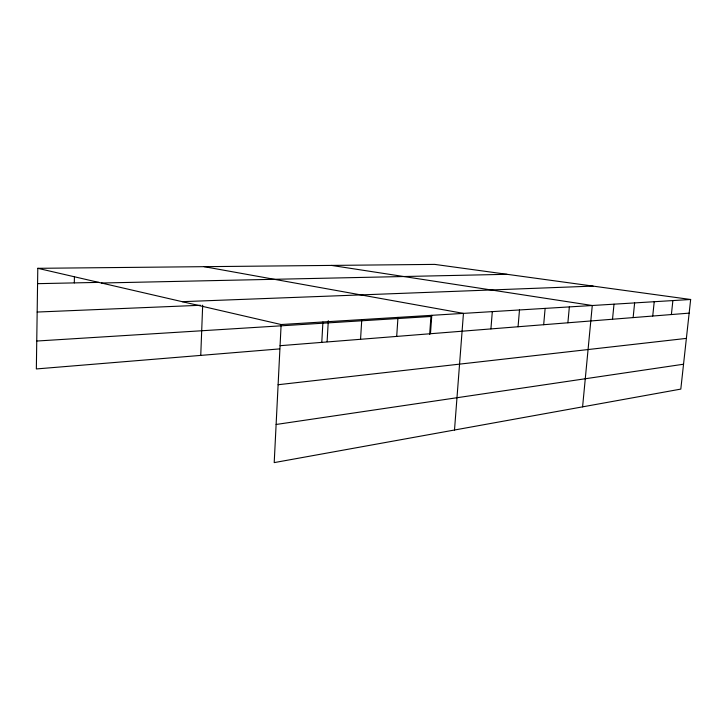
<?xml version="1.0" encoding="UTF-8"?>
<svg xmlns="http://www.w3.org/2000/svg" width="727" height="727" viewBox="0 0 727 727"><rect width="100%" height="100%" fill="white"/><g stroke="black" fill="none" stroke-linecap="round" stroke-linejoin="round"><path stroke-width="1.09" d="M37.795 268.318L281.131 324.533L274.206 462.608L680.808 389.099L690.65 299.488L434.71 264.392L37.795 268.318L36.35 368.943L279.704 348.896M74.308 282.894L74.436 276.487M200.752 355.403L202.679 305.186M321.779 342.381L322.924 321.979M327.105 341.69L328.304 320.698M360.556 339.291L361.773 319.607M396.697 336.41L397.978 317.39M429.666 334.329L430.957 316.481L36.75 341.036M430.466 333.729L431.793 315.318M454.502 430.02L463.453 313.382L204.169 266.673M490.916 328.913L492.315 311.619M518.06 326.759L519.487 309.956M543.678 324.715L545.123 308.393M567.887 322.788L569.35 306.912M582.591 406.856L592.278 305.504L331.457 265.41M612.516 319.235L614.006 304.177M633.135 317.599L634.626 302.914M652.728 316.036L654.227 301.714M671.384 314.555L672.884 300.578M276.124 424.477L683.544 364.218M278.114 384.728L686.379 338.391M280.068 345.698L689.151 313.137M281.131 324.533L690.65 299.488M37.168 312.047L200.47 305.276M182.177 301.678L593.059 286.102M101.407 283.012L507.001 274.306M37.577 283.666L99.026 282.376"/></g></svg>
